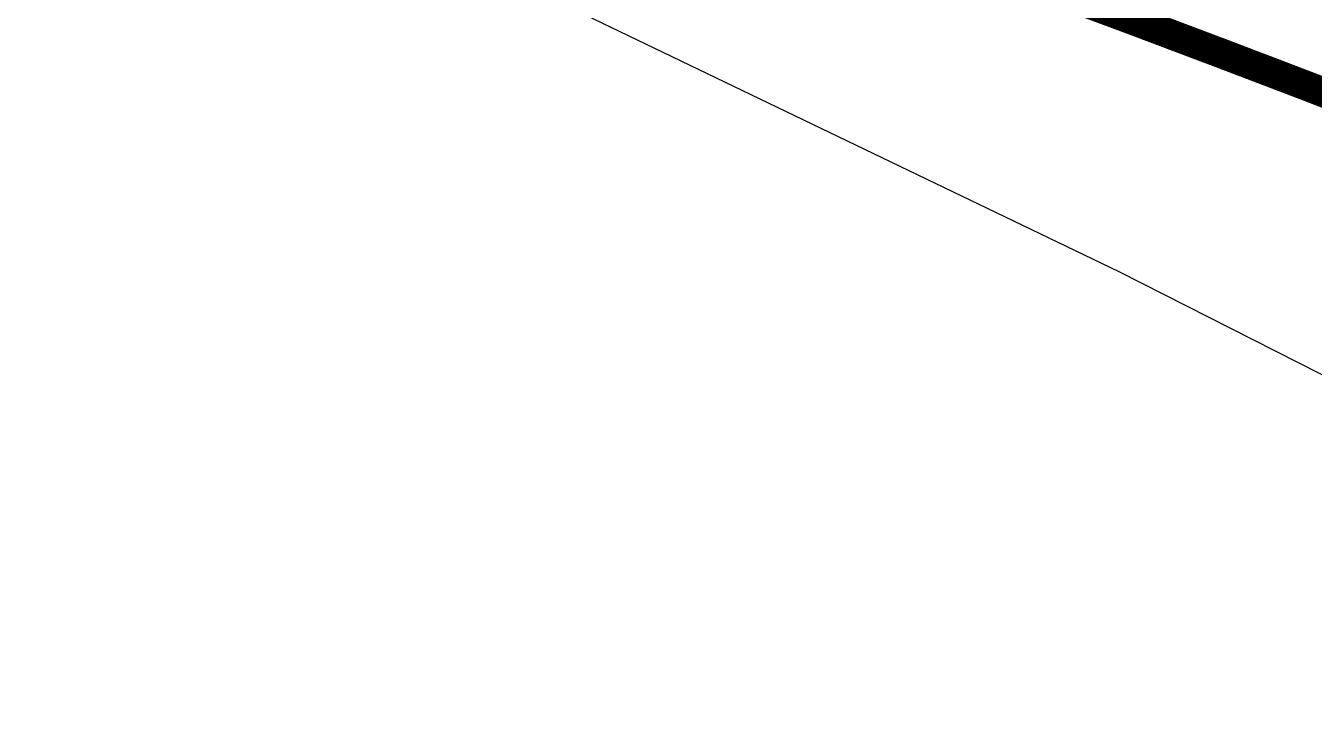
# Model space of a CAD drawing. Header units: metres. Extents: x 5050628 to 5051714, y 2427166 to 2427740.
# Drawn here: x 5051083.7 to 5051096.65, y 2427368.45 to 2427375.47 of the extents above; entities that cross this region are included whole.
import ezdxf

# ---------------------------------------------------------------- set-up
doc = ezdxf.new("R2010")
doc.units = ezdxf.units.M
doc.layers.add('DEFENSA_METALICA', color=252, linetype='Continuous', true_color=0xa9b0b6)
doc.layers.add('LEVANTAMIENTO', color=253, linetype='Continuous', true_color=0xbebebe)
doc.layers.add('ORTOFOTO', color=7, linetype='Continuous')
picture_1 = doc.add_image_def('image1.jpg', size_in_pixel=(6889, 5778))

msp = doc.modelspace()

# ---------------------------------------------------------------- linework, layer by layer
at = {"layer": 'DEFENSA_METALICA', "const_width": 0.3}
msp.add_lwpolyline([(5051083.077, 2427379.607), (5051083.989, 2427379.307), (5051084.901, 2427379.005), (5051085.811, 2427378.702), (5051086.72, 2427378.396), (5051087.627, 2427378.088), (5051088.533, 2427377.778), (5051089.438, 2427377.465), (5051090.34, 2427377.149), (5051091.241, 2427376.831), (5051092.14, 2427376.509), (5051093.037, 2427376.184), (5051093.933, 2427375.856), (5051094.826, 2427375.524), (5051095.717, 2427375.188), (5051096.606, 2427374.849), (5051097.493, 2427374.505)], dxfattribs=at)
at = {"layer": 'LEVANTAMIENTO'}
msp.add_lwpolyline([(5051064.753, 2427382.244), (5051072.038, 2427380.793), (5051087.712, 2427376.353), (5051094.683, 2427372.998), (5051106.19, 2427367.151), (5051112.979, 2427363.436), (5051124.192, 2427357.234), (5051134.994, 2427351.195), (5051146.564, 2427345.044), (5051167.871, 2427335.319), (5051183.433, 2427327.425), (5051206.79, 2427314.716)], dxfattribs=at)

# ---------------------------------------------------------------- pictures from other files: only their frames are drawn
at = {"layer": 'ORTOFOTO'}
image = msp.add_image(picture_1, insert=(5050758.889, 2427166.467), size_in_units=(683.85, 573.565), dxfattribs=at)
image.dxf.flags = 11

doc.saveas('drawing.dxf')
